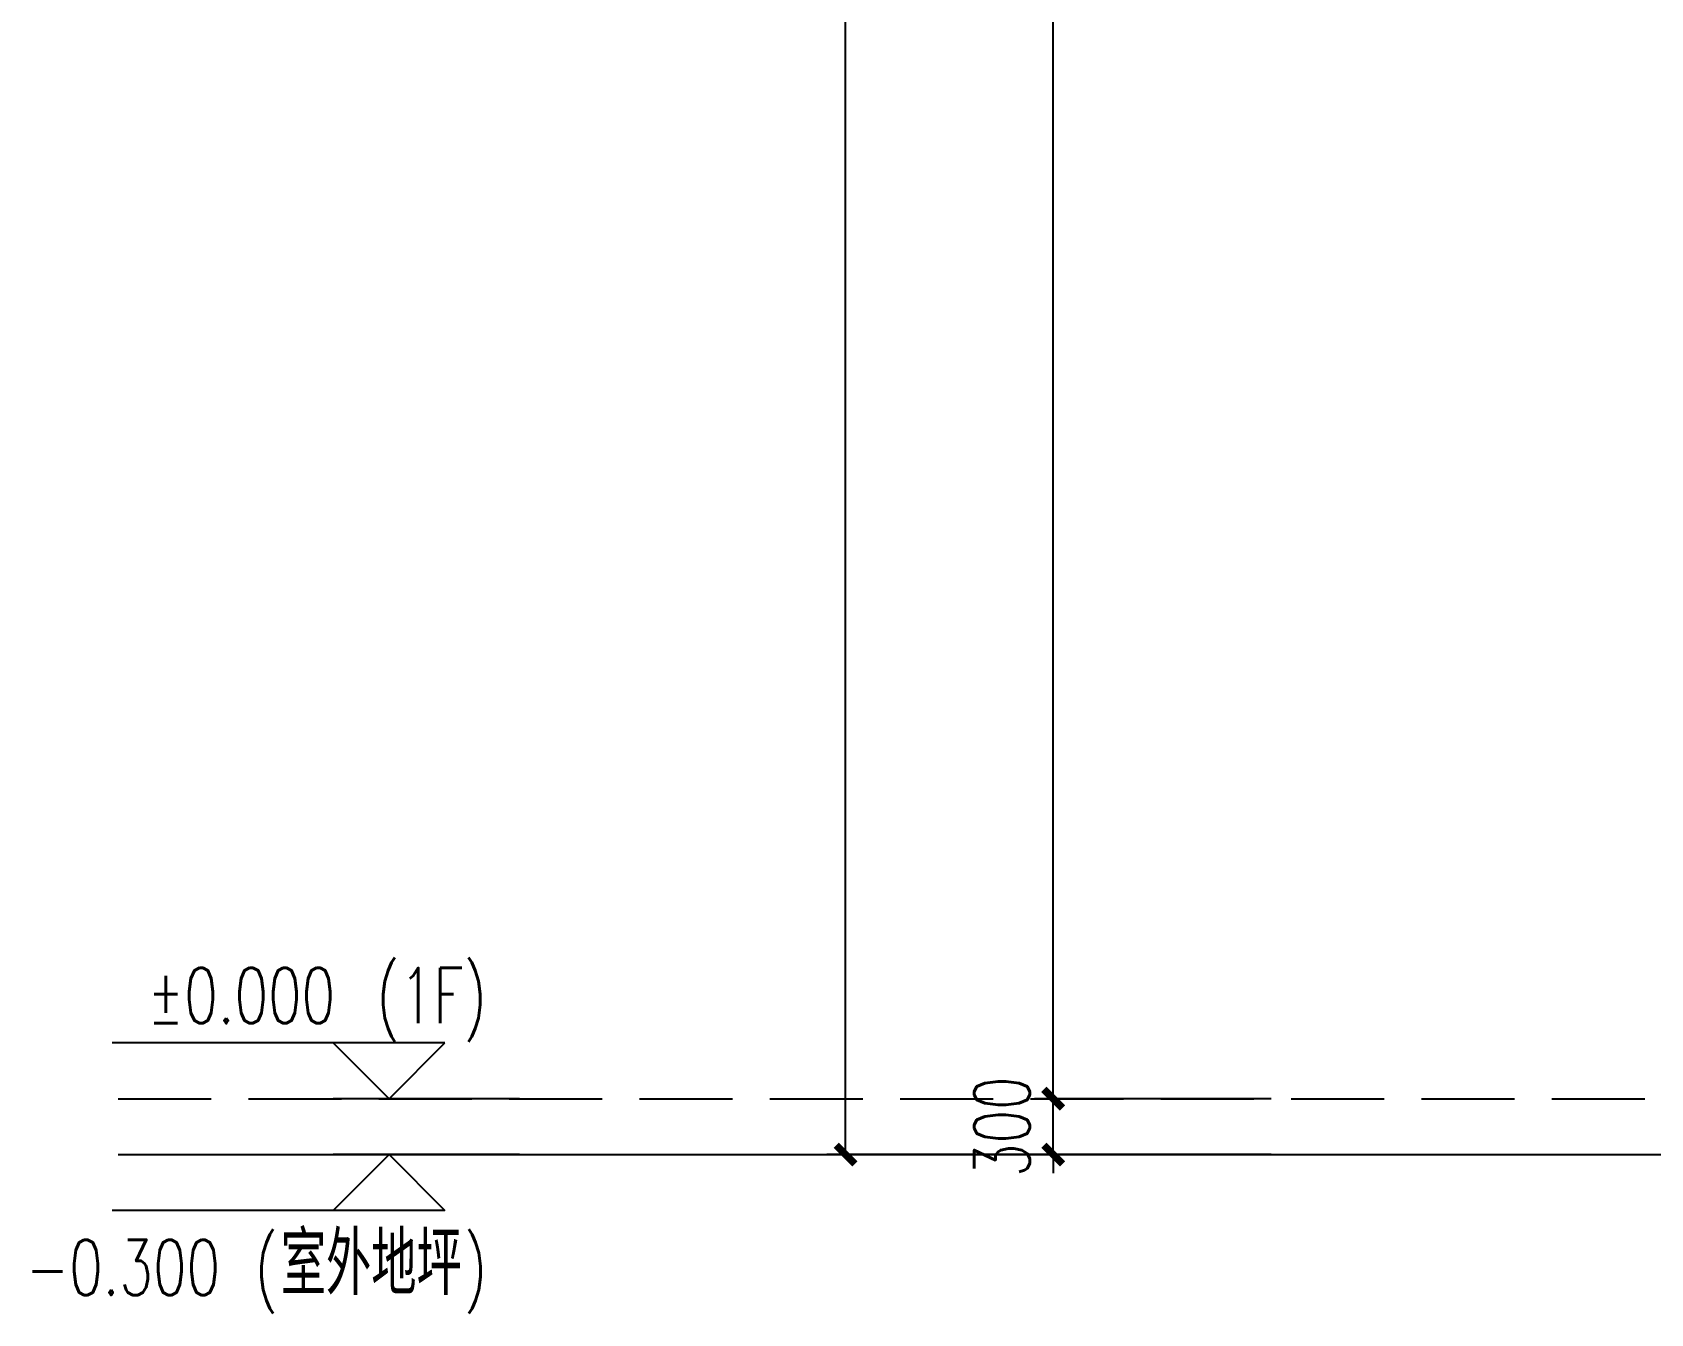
# Model space of a CAD drawing. Extents: x -4210259 to 293730, y -7499 to 868879.
# Drawn here: x -466454 to -457763, y 516083 to 522964 of the extents above; entities that cross this region are included whole.
import ezdxf

# ---------------------------------------------------------------- set-up
doc = ezdxf.new("R2010")
doc.units = 0
doc.header["$LTSCALE"] = 1000
doc.header["$MEASUREMENT"] = 0
doc.linetypes.add('__DASH', pattern=[0.35, 0.25, -0.1])
doc.linetypes.add('DOTE', pattern=[2.42, 2, -0.2, 0.02, -0.2])
doc.layers.get('Defpoints').update_dxf_attribs({"color": 210})
for name, color, linetype in [('A-AXIS-D', 1, 'Continuous'), ('A-AXIS-DOTE', 14, 'DOTE'), ('AS-WALL', 40, 'Continuous'), ('DIM_ELEV', 3, 'Continuous'), ('PUB_TEXT', 7, 'Continuous')]:
    doc.layers.add(name, color=color, linetype=linetype)
doc.styles.add('_TCH_DIM', font='SIMPLEX', dxfattribs={"bigfont": 'GBCBIG'})
doc.styles.add('_TCH_DIM_T3', font='SIMPLEX', dxfattribs={"width": 0.705882, "bigfont": 'GBCBIG'})
doc.dimstyles.new('_TCH_ARCH&&100', dxfattribs={"dimtxt": 297.5, "dimasz": 100, "dimexe": 100, "dimexo": 100, "dimgap": 126.25, "dimtad": 1, "dimdec": 0, "dimzin": 0, "dimdsep": 46, "dimtxsty": '_TCH_DIM_T3', "dimblk": 'ARCHTICK', "dimcen": 0.09, "dimclrt": 7, "dimazin": 2, "dimtfac": 1, "dimtdec": 0, "dimtix": 1, "dimtmove": 2, "dimatfit": 3, "dimfxl": 0, "dimtolj": 1, "dimtzin": 0, "dimarcsym": 0})

# ---------------------------------------------------------------- blocks, each defined once
blk = doc.blocks.new('_ArchTick')
at = {"color": 0, "linetype": 'ByBlock', "const_width": 0.4}
blk.add_lwpolyline([(-0.5, -0.5), (0.5, 0.5)], dxfattribs=at)
blk = doc.blocks.new('*D477')
at = {"layer": 'A-AXIS-D', "color": 0, "lineweight": -2}
for p, q in [((-459800, 535737.5), (-462186.4, 535737.5)), ((-462086.4, 516937.5), (-462086.4, 535737.5)), ((-459800, 516937.5), (-462186.4, 516937.5))]:
    blk.add_line(p, q, dxfattribs=at)
at = {"layer": 'Defpoints', "color": 0}
for p in [(-462086.4, 535737.5), (-459700, 535737.5), (-459700, 516937.5)]:
    blk.add_point(p, dxfattribs=at)
at = {"layer": 'A-AXIS-D', "color": 0, "lineweight": -2, "xscale": 100, "yscale": 100, "zscale": 100}
for p, rotation in [((-462086.4, 535737.5), 90), ((-462086.4, 516937.5), 270)]:
    blk.add_blockref('_ArchTick', p, dxfattribs=dict(at, rotation=rotation))
at = {"layer": 'A-AXIS-D', "color": 7, "insert": (-462361.4, 526337.5), "char_height": 297.5, "attachment_point": 5, "rotation": 90, "style": '_TCH_DIM_T3'}
blk.add_mtext('\\A1;18800', dxfattribs=at)
blk = doc.blocks.new('*D478')
at = {"layer": 'A-AXIS-D', "color": 0, "lineweight": -2}
for p, q in [((-460971.4, 517237.5), (-460971.4, 517337.5)), ((-459800, 517237.5), (-461071.4, 517237.5)), ((-460971.4, 516937.5), (-460971.4, 517237.5)), ((-459800, 516937.5), (-461071.4, 516937.5)), ((-460971.4, 516937.5), (-460971.4, 516837.5))]:
    blk.add_line(p, q, dxfattribs=at)
at = {"layer": 'Defpoints', "color": 0}
for p in [(-460971.4, 517237.5), (-459700, 517237.5), (-459700, 516937.5)]:
    blk.add_point(p, dxfattribs=at)
at = {"layer": 'A-AXIS-D', "color": 0, "lineweight": -2, "xscale": 100, "yscale": 100, "zscale": 100}
for p, rotation in [((-460971.4, 517237.5), 270), ((-460971.4, 516937.5), 90)]:
    blk.add_blockref('_ArchTick', p, dxfattribs=dict(at, rotation=rotation))
at = {"layer": 'A-AXIS-D', "color": 7, "insert": (-461246.4, 517087.5), "char_height": 297.5, "attachment_point": 5, "rotation": 90, "style": '_TCH_DIM_T3'}
blk.add_mtext('\\A1;300', dxfattribs=at)
blk = doc.blocks.new('*D479')
at = {"layer": 'A-AXIS-D', "color": 0, "lineweight": -2}
for p, q in [((-459800, 533037.5), (-461071.4, 533037.5)), ((-460971.4, 517237.5), (-460971.4, 533037.5)), ((-459800, 517237.5), (-461071.4, 517237.5))]:
    blk.add_line(p, q, dxfattribs=at)
at = {"layer": 'Defpoints', "color": 0}
for p in [(-460971.4, 533037.5), (-459700, 533037.5), (-459700, 517237.5)]:
    blk.add_point(p, dxfattribs=at)
at = {"layer": 'A-AXIS-D', "color": 0, "lineweight": -2, "xscale": 100, "yscale": 100, "zscale": 100}
for p, rotation in [((-460971.4, 533037.5), 90), ((-460971.4, 517237.5), 270)]:
    blk.add_blockref('_ArchTick', p, dxfattribs=dict(at, rotation=rotation))
at = {"layer": 'A-AXIS-D', "color": 7, "insert": (-461246.4, 525137.5), "char_height": 297.5, "attachment_point": 5, "rotation": 90, "style": '_TCH_DIM_T3'}
blk.add_mtext('\\A1;15800', dxfattribs=at)

msp = doc.modelspace()

# ---------------------------------------------------------------- linework, layer by layer
at = {"layer": 'A-AXIS-DOTE', "linetype": '__DASH', "ltscale": 2}
msp.add_line((-465993.9, 517237.5), (-377296.1, 517237.5), dxfattribs=at)
at = {"layer": 'AS-WALL'}
msp.add_line((-465993.9, 516937.5), (-377296.1, 516937.5), dxfattribs=at)
at = {"layer": 'DIM_ELEV'}
for p, q in [((-464238.1, 517537.5), (-466026.1, 517537.5)), ((-464538.1, 517237.5), (-464838.1, 517537.5)), ((-464538.1, 517237.5), (-464238.1, 517537.5)), ((-463838.1, 517237.5), (-464838.1, 517237.5)), ((-464538.1, 516937.5), (-464838.1, 516637.5)), ((-463838.1, 516937.5), (-464838.1, 516937.5)), ((-464538.1, 516937.5), (-464238.1, 516637.5)), ((-464238.1, 516637.5), (-466026.1, 516637.5))]:
    msp.add_line(p, q, dxfattribs=at)

# ---------------------------------------------------------------- texts
at = {"layer": 'PUB_TEXT', "style": '_TCH_DIM', "width": 0.705882}
for s, p in [('%%P0.000', (-465836.1, 517642.5)), ('(1F)', (-464606.1, 517642.5)), ('(', (-465260, 516182.5)), (')', (-464137, 516182.5)), ('-0.300', (-466490, 516182.5))]:
    msp.add_text(s, height=297.5, dxfattribs=at).set_placement(p)
at = {"layer": 'PUB_TEXT', "style": '_TCH_DIM'}
msp.add_text('室外地坪', height=337.59, dxfattribs=at).set_placement((-465120, 516182.5))

# ---------------------------------------------------------------- dimensions: what is measured, and where the dimension line sits
at = {"layer": 'A-AXIS-D'}
for p1, p2, distance, picture, middle in [((-459700, 516937.5), (-459700, 535737.5), 2386.4, '*D477', (-462361.4, 526337.5)), ((-459700, 517237.5), (-459700, 533037.5), 1271.4, '*D479', (-461246.4, 525137.5)), ((-459700, 516937.5), (-459700, 517237.5), 1271.4, '*D478', (-461246.4, 517087.5))]:
    dim = msp.add_aligned_dim(p1=p1, p2=p2, distance=distance, dimstyle='_TCH_ARCH&&100', dxfattribs=at)
    dim.commit()
    dim.dimension.update_dxf_attribs({"geometry": picture, "text_midpoint": middle})

doc.saveas('drawing.dxf')
